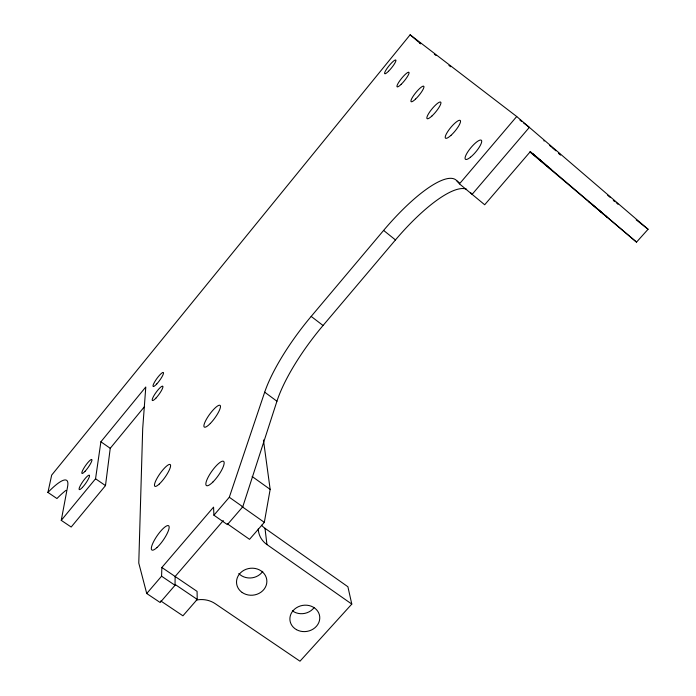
<?xml version="1.0" encoding="UTF-8"?>
<svg xmlns="http://www.w3.org/2000/svg" width="696" height="696" viewBox="0 0 696 696"><rect width="100%" height="100%" fill="white"/><g stroke="black" fill="none" stroke-linecap="round" stroke-linejoin="round"><path stroke-width="1.04" d="M144.246 406.934L110.238 448.302L105.487 485.608L71.183 527.037L61.257 520.356L95.552 478.77L100.903 441.786L145.795 386.976L142.697 428.632L138.774 563.055L146.726 593.514L160.158 602.51L175.018 585.293L175.14 576.488L223.312 520.565M146.726 593.514L161.576 576.201L161.864 567.484L213.559 507.123L213.916 515.205L227.375 524.619L242.774 506.775L276.938 401.227A91.098 25.317 -52.7 0 1 323.048 325.493L395.467 239.929A93.534 26.143 -51.3 0 1 466.651 189.251M227.322 523.792L249.533 539.339L264.323 522.357L270.161 489.392L263.445 440.002M61.257 520.356L67.573 486.73A64.702 11.675 -55.3 0 0 47.92 492.42L51.678 475.107L410.135 34.8L516.71 116.519L648.08 229.262L636.535 242.121L529.882 151.911M213.916 515.205L229.306 497.266L264.689 392.179A91.385 24.421 -52.8 0 1 311.182 316.41L383.609 230.42A93.829 25.221 -51.4 0 1 456.907 180.873L459.412 182.952M636.535 242.121L530.335 151.624L484.686 204.763L459.464 183.866L516.71 116.519M161.864 567.484L197.081 591.383L197.22 599.413L182.935 615.812L160.759 600.944M261.505 525.219A22.759 20.619 -8.7 0 0 264.993 528.299L347.896 586.754L351.793 604.093L299.985 661.2L215.195 603.667A22.881 20.123 -3.8 0 0 196.281 600.074M175.035 584.405L197.22 599.413M161.576 576.201L175.018 585.293M47.92 492.42L56.942 498.536A64.563 12.128 -55.4 0 1 65.989 490.358M95.552 478.77L105.487 485.608M100.903 441.786L110.238 448.302M258.286 528.856A23.325 21.028 -8.8 0 0 266.951 544.577L351.793 604.093M229.306 497.266L242.774 506.775M242.104 506.662L264.323 522.357M252.135 476.499L270.161 489.392M543.802 140.714L544.237 141.036M264.689 392.179L276.938 401.227M617.448 203.85L618.005 204.215M311.182 316.41L323.048 325.493M434.374 54.218L436.079 55.541M448.92 65.424L450.625 66.738M519.938 120.121L521.652 121.435M523.357 122.757L529.351 127.368L472.114 194.349L470.783 192.809M636.214 219.858L648.08 229.262M383.609 230.42L395.467 239.929M559.001 153.816L560.576 155.112M613.307 200.439L614.646 201.562M549.596 145.455L551.119 146.734M605.137 215.508L606.825 216.926L603.162 213.776M551.919 147.413L555.895 150.797M607.652 195.237L610.035 197.264M603.51 214.133L588.842 201.623L590.869 203.371M539.835 159.819L544.603 163.873M598.76 210.027L601.074 211.993M536.816 157.322L538.965 159.149M410.135 34.8L418.165 41.673M535.007 155.774L532.623 153.72L550.893 169.267L548.587 167.284M558.662 153.19L559.871 154.242M616.151 202.536L617.369 203.615M456.907 180.873L459.464 183.866M264.993 528.299L266.951 544.577M314.14 607.556A14.642 12.928 -9.5 0 1 292.424 610.844M262.766 571.329A14.842 13.25 -6.5 0 1 238.789 573.548M420.68 43.674L418.966 42.36L420.61 43.761M415.582 99.058A9.988 2.097 -50.7 0 0 423.777 86.243A9.988 2.097 -50.7 0 0 412.928 96.57A9.988 2.097 -50.7 0 0 415.582 99.058M210.331 423.446A13.433 3.202 -54 0 0 220.11 405.394A13.433 3.202 -54 0 0 206.086 419.871A13.433 3.202 -54 0 0 210.331 423.446M432.007 115.919A10.692 2.401 -50.5 0 0 440.725 102.147A10.692 2.401 -50.5 0 0 428.962 113.065A10.692 2.401 -50.5 0 0 432.007 115.919M470.479 157.218A12.38 3.228 -50.1 0 0 481.606 140.627A12.38 3.228 -50.1 0 0 468.103 151.406A12.38 3.228 -50.1 0 0 470.479 157.218M213.002 481.919A14.851 3.889 -54.6 0 0 223.747 461.483A14.851 3.889 -54.6 0 0 208.252 476.995A14.851 3.889 -54.6 0 0 213.002 481.919M156.026 398.008A8.865 1.766 -54 0 0 162.794 386.219A8.865 1.766 -54 0 0 153.825 395.85A8.865 1.766 -54 0 0 156.026 398.008M159.314 483.99A13.311 3.106 -54.8 0 0 170.555 465.137A13.311 3.106 -54.8 0 0 157.696 477.152A13.311 3.106 -54.8 0 0 159.314 483.99M156.904 547.604A14.729 3.75 -55.4 0 0 169.076 526.463A14.729 3.75 -55.4 0 0 154.773 539.504A14.729 3.75 -55.4 0 0 156.904 547.604M401.2 84.294A9.379 1.844 -50.9 0 0 408.944 72.314A9.379 1.844 -50.9 0 0 398.869 82.102A9.379 1.844 -50.9 0 0 401.2 84.294M156.783 383.922A8.63 1.67 -53.9 0 0 163.369 372.517A8.63 1.67 -53.9 0 0 154.625 381.965A8.63 1.67 -53.9 0 0 156.783 383.922M450.956 135.372A11.51 2.784 -50.3 0 0 460.256 120.469A11.51 2.784 -50.3 0 0 447.432 132.057A11.51 2.784 -50.3 0 0 450.956 135.372M388.507 71.262A8.831 1.636 -51 0 0 395.833 60.021A8.831 1.636 -51 0 0 386.437 69.322A8.831 1.636 -51 0 0 388.507 71.262M82.45 487.391A8.752 1.679 -54.9 0 0 89.471 475.359A8.752 1.679 -54.9 0 0 81.032 484.364A8.752 1.679 -54.9 0 0 82.45 487.391M85.086 471.27A8.517 1.601 -54.8 0 0 91.916 459.63A8.517 1.601 -54.8 0 0 83.677 468.478A8.517 1.601 -54.8 0 0 85.086 471.27M296.452 629.645A14.99 13.172 -9.5 0 0 319.742 618.77A14.99 13.172 -9.5 0 0 298.297 606.747A14.99 13.172 -9.5 0 0 296.452 629.645M242.156 592.479A15.199 13.511 -6.6 0 0 266.681 583.457A15.199 13.511 -6.6 0 0 246.219 569.232A15.199 13.511 -6.6 0 0 242.156 592.479"/></g></svg>
